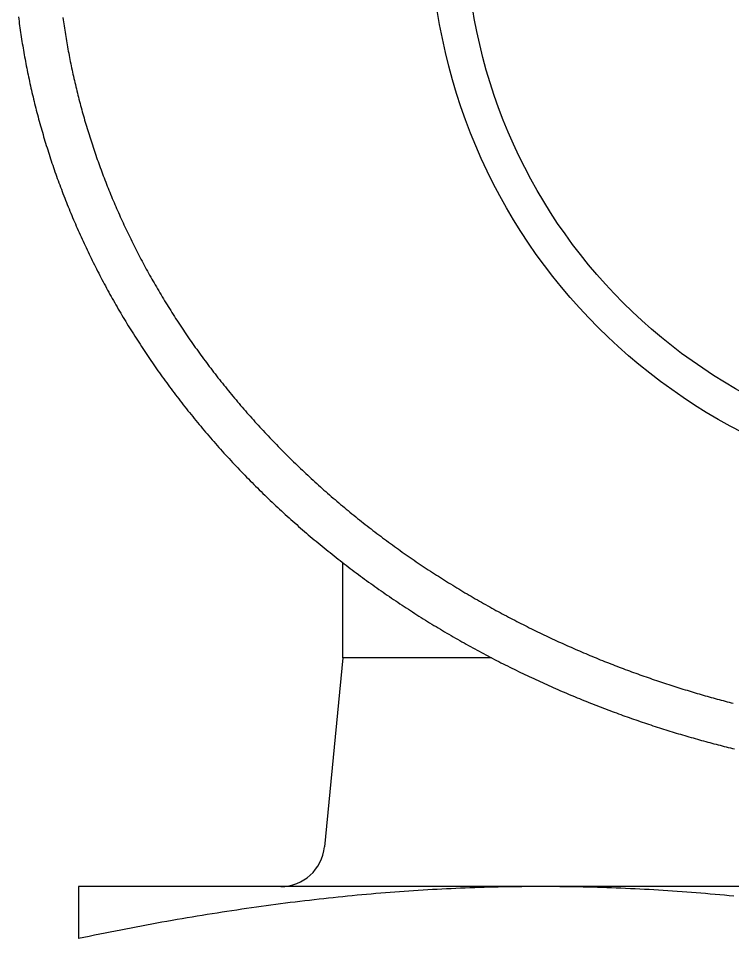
# Model space of a CAD drawing. Extents: x -12.1 to 86.4, y -18.9 to 42.8.
# Drawn here: x 61.99 to 70.1, y 19.41 to 29.87 of the extents above; entities that cross this region are included whole.
import ezdxf

# ---------------------------------------------------------------- set-up
doc = ezdxf.new("R2010")
doc.units = 0
doc.layers.get('0').update_dxf_attribs({"linetype": 'CONTINUOUS'})

msp = doc.modelspace()

# ---------------------------------------------------------------- linework, layer by layer
at = {"color": 7, "linetype": 'CONTINUOUS'}
for p, q in [((65.67332, 22.6), (65.67332, 23.68278)), ((65.67332, 22.6), (65.4668, 20.45214)), ((67.36499, 22.6), (65.67332, 22.6)), ((67.92332, 20), (62.67332, 20)), ((62.67332, 20), (62.67332, 19.40878)), ((78.42332, 20), (67.92332, 20))]:
    msp.add_line(p, q, dxfattribs=at)
at = {"color": 7}
for points in [[(61.9903, 29.8876, 0), (61.9935, 29.8622, 0), (61.9969, 29.8368, 0), (62.0003, 29.8115, 0), (62.0038, 29.7861, 0), (62.0073, 29.7607, 0), (62.011, 29.7353, 0), (62.0147, 29.7099, 0), (62.0185, 29.6846, 0), (62.0223, 29.6592, 0), (62.0263, 29.6339, 0), (62.0303, 29.6085, 0), (62.0344, 29.5832, 0), (62.0386, 29.5578, 0), (62.0429, 29.5325, 0), (62.0472, 29.5072, 0), (62.0516, 29.4818, 0), (62.0561, 29.4565, 0), (62.0607, 29.4312, 0), (62.0653, 29.4059, 0), (62.07, 29.3806, 0), (62.0748, 29.3553, 0), (62.0797, 29.33, 0), (62.0847, 29.3047, 0), (62.0897, 29.2794, 0), (62.0948, 29.2541, 0), (62.1, 29.2289, 0), (62.1053, 29.2036, 0), (62.1106, 29.1783, 0), (62.116, 29.1531, 0), (62.1215, 29.1278, 0), (62.1271, 29.1026, 0), (62.1328, 29.0774, 0), (62.1385, 29.0522, 0), (62.1443, 29.0269, 0), (62.1502, 29.0017, 0), (62.1562, 28.9765, 0), (62.1622, 28.9513, 0), (62.1683, 28.9262, 0), (62.1746, 28.901, 0), (62.1808, 28.8758, 0), (62.1872, 28.8507, 0), (62.1936, 28.8255, 0), (62.2002, 28.8004, 0), (62.2067, 28.7752, 0), (62.2134, 28.7501, 0), (62.2202, 28.725, 0), (62.227, 28.6999, 0), (62.2339, 28.6748, 0), (62.2409, 28.6497, 0), (62.248, 28.6246, 0), (62.2551, 28.5995, 0), (62.2623, 28.5745, 0), (62.2696, 28.5494, 0), (62.277, 28.5244, 0), (62.2845, 28.4993, 0), (62.292, 28.4743, 0), (62.2996, 28.4493, 0), (62.3073, 28.4243, 0), (62.3151, 28.3993, 0), (62.323, 28.3743, 0), (62.3309, 28.3494, 0), (62.3389, 28.3244, 0), (62.347, 28.2995, 0), (62.3552, 28.2745, 0), (62.3634, 28.2496, 0), (62.3717, 28.2247, 0), (62.3802, 28.1998, 0), (62.3886, 28.1749, 0), (62.3972, 28.15, 0), (62.4058, 28.1252, 0), (62.4146, 28.1003, 0), (62.4234, 28.0755, 0), (62.4323, 28.0506, 0), (62.4412, 28.0258, 0), (62.4503, 28.001, 0), (62.4594, 27.9762, 0), (62.4686, 27.9514, 0), (62.4779, 27.9267, 0), (62.4872, 27.9019, 0), (62.4966, 27.8772, 0), (62.5062, 27.8524, 0), (62.5158, 27.8277, 0), (62.5254, 27.803, 0), (62.5352, 27.7783, 0), (62.545, 27.7537, 0), (62.5549, 27.729, 0), (62.5649, 27.7044, 0), (62.575, 27.6797, 0), (62.5852, 27.6551, 0), (62.5954, 27.6305, 0), (62.6057, 27.606, 0), (62.6161, 27.5814, 0), (62.6266, 27.5568, 0), (62.6371, 27.5323, 0), (62.6478, 27.5078, 0), (62.6585, 27.4833, 0), (62.6693, 27.4588, 0), (62.6801, 27.4343, 0), (62.6911, 27.4099, 0), (62.7021, 27.3854, 0), (62.7132, 27.361, 0), (62.7244, 27.3366, 0), (62.7357, 27.3122, 0), (62.7471, 27.2878, 0), (62.7585, 27.2635, 0), (62.77, 27.2391, 0), (62.7816, 27.2148, 0), (62.7933, 27.1905, 0), (62.805, 27.1662, 0), (62.8169, 27.142, 0), (62.8288, 27.1177, 0), (62.8408, 27.0935, 0), (62.8528, 27.0693, 0), (62.865, 27.0451, 0), (62.8772, 27.0209, 0), (62.8895, 26.9968, 0), (62.9019, 26.9727, 0), (62.9144, 26.9486, 0), (62.927, 26.9245, 0), (62.9396, 26.9004, 0), (62.9523, 26.8763, 0), (62.9651, 26.8523, 0), (62.978, 26.8283, 0), (62.9909, 26.8043, 0), (63.004, 26.7803, 0), (63.0171, 26.7564, 0), (63.0303, 26.7325, 0), (63.0436, 26.7086, 0), (63.0569, 26.6847, 0), (63.0704, 26.6608, 0), (63.0839, 26.637, 0), (63.0975, 26.6132, 0), (63.1112, 26.5894, 0), (63.125, 26.5656, 0), (63.1388, 26.5418, 0), (63.1527, 26.5181, 0), (63.1667, 26.4944, 0), (63.1808, 26.4707, 0), (63.195, 26.4471, 0), (63.2092, 26.4234, 0), (63.2236, 26.3998, 0), (63.238, 26.3762, 0), (63.2525, 26.3526, 0), (63.2671, 26.3291, 0), (63.2817, 26.3055, 0), (63.2965, 26.282, 0), (63.3113, 26.2586, 0), (63.3262, 26.2351, 0), (63.3412, 26.2117, 0), (63.3563, 26.1883, 0), (63.3714, 26.1649, 0), (63.3867, 26.1415, 0), (63.402, 26.1182, 0), (63.4174, 26.0949, 0), (63.4329, 26.0716, 0), (63.4484, 26.0484, 0), (63.464, 26.0252, 0), (63.4798, 26.002, 0), (63.4955, 25.9788, 0), (63.5114, 25.9557, 0), (63.5274, 25.9326, 0), (63.5434, 25.9095, 0), (63.5595, 25.8865, 0), (63.5757, 25.8635, 0), (63.592, 25.8405, 0), (63.6083, 25.8175, 0), (63.6247, 25.7946, 0), (63.6412, 25.7717, 0), (63.6578, 25.7488, 0), (63.6745, 25.726, 0), (63.6912, 25.7032, 0), (63.708, 25.6805, 0), (63.7249, 25.6577, 0), (63.7419, 25.635, 0), (63.759, 25.6124, 0), (63.7761, 25.5898, 0), (63.7933, 25.5672, 0), (63.8106, 25.5446, 0), (63.8279, 25.5221, 0), (63.8454, 25.4996, 0), (63.8629, 25.4772, 0), (63.8804, 25.4548, 0), (63.8981, 25.4324, 0), (63.9158, 25.4101, 0), (63.9337, 25.3878, 0), (63.9516, 25.3655, 0), (63.9695, 25.3433, 0), (63.9876, 25.3211, 0), (64.0057, 25.2989, 0), (64.0239, 25.2768, 0), (64.0421, 25.2548, 0), (64.0605, 25.2327, 0), (64.0789, 25.2108, 0), (64.0974, 25.1888, 0), (64.1159, 25.1669, 0), (64.1346, 25.145, 0), (64.1533, 25.1232, 0), (64.1721, 25.1015, 0), (64.1909, 25.0797, 0), (64.2099, 25.058, 0), (64.2289, 25.0364, 0), (64.2479, 25.0148, 0), (64.2671, 24.9932, 0), (64.2863, 24.9717, 0), (64.3056, 24.9503, 0), (64.3249, 24.9289, 0), (64.3443, 24.9075, 0), (64.3638, 24.8862, 0), (64.3834, 24.8649, 0), (64.403, 24.8437, 0), (64.4227, 24.8225, 0), (64.4424, 24.8014, 0), (64.4623, 24.7803, 0), (64.4822, 24.7593, 0), (64.5021, 24.7383, 0), (64.5221, 24.7174, 0), (64.5422, 24.6965, 0), (64.5624, 24.6757, 0), (64.5826, 24.6549, 0), (64.6029, 24.6342, 0), (64.6232, 24.6135, 0), (64.6436, 24.5929, 0), (64.6641, 24.5723, 0), (64.6846, 24.5518, 0), (64.7052, 24.5313, 0), (64.7259, 24.5109, 0), (64.7466, 24.4906, 0), (64.7674, 24.4703, 0), (64.7882, 24.45, 0), (64.8091, 24.4298, 0), (64.8301, 24.4097, 0), (64.8511, 24.3896, 0), (64.8721, 24.3696, 0), (64.8933, 24.3496, 0), (64.9145, 24.3297, 0), (64.9357, 24.3098, 0), (64.957, 24.29, 0), (64.9784, 24.2703, 0), (64.9998, 24.2506, 0), (65.0213, 24.231, 0), (65.0428, 24.2114, 0), (65.0644, 24.1919, 0), (65.086, 24.1724, 0), (65.1077, 24.153, 0), (65.1295, 24.1337, 0), (65.1513, 24.1144, 0), (65.1731, 24.0952, 0), (65.195, 24.076, 0), (65.217, 24.0569, 0), (65.239, 24.0379, 0), (65.2611, 24.0189, 0), (65.2832, 24, 0), (65.3054, 23.9811, 0), (65.3276, 23.9624, 0), (65.3498, 23.9436, 0), (65.3722, 23.925, 0), (65.3945, 23.9064, 0), (65.4169, 23.8878, 0), (65.4394, 23.8693, 0), (65.4619, 23.8509, 0), (65.4845, 23.8326, 0), (65.5071, 23.8143, 0), (65.5297, 23.7961, 0), (65.5524, 23.7779, 0), (65.5751, 23.7598, 0), (65.5979, 23.7418, 0), (65.6207, 23.7239, 0), (65.6436, 23.706, 0), (65.6665, 23.6881, 0), (65.6895, 23.6704, 0), (65.7125, 23.6527, 0), (65.7355, 23.635, 0), (65.7586, 23.6175, 0), (65.7817, 23.6, 0), (65.8048, 23.5825, 0), (65.828, 23.5651, 0), (65.8513, 23.5478, 0), (65.8746, 23.5306, 0), (65.8979, 23.5134, 0), (65.9212, 23.4963, 0), (65.9446, 23.4793, 0), (65.968, 23.4623, 0), (65.9915, 23.4454, 0), (66.015, 23.4285, 0), (66.0385, 23.4118, 0), (66.0621, 23.3951, 0), (66.0857, 23.3784, 0), (66.1093, 23.3619, 0), (66.133, 23.3453, 0), (66.1567, 23.3289, 0), (66.1804, 23.3125, 0), (66.2042, 23.2962, 0), (66.228, 23.28, 0), (66.2518, 23.2639, 0), (66.2756, 23.2478, 0), (66.2995, 23.2317, 0), (66.3234, 23.2158, 0), (66.3474, 23.1999, 0), (66.3713, 23.1841, 0), (66.3953, 23.1683, 0), (66.4194, 23.1526, 0), (66.4434, 23.137, 0), (66.4675, 23.1215, 0), (66.4916, 23.106, 0), (66.5157, 23.0906, 0), (66.5399, 23.0753, 0), (66.5641, 23.06, 0), (66.5883, 23.0448, 0), (66.6125, 23.0297, 0), (66.6367, 23.0147, 0), (66.661, 22.9997, 0), (66.6853, 22.9848, 0), (66.7096, 22.9699, 0), (66.734, 22.9552, 0), (66.7583, 22.9405, 0), (66.7827, 22.9259, 0), (66.8071, 22.9113, 0), (66.8315, 22.8968, 0), (66.8559, 22.8824, 0), (66.8804, 22.8681, 0), (66.9048, 22.8538, 0), (66.9293, 22.8396, 0), (66.9538, 22.8255, 0), (66.9783, 22.8114, 0), (67.0029, 22.7975, 0), (67.0274, 22.7835, 0), (67.052, 22.7697, 0), (67.0765, 22.7559, 0), (67.1011, 22.7422, 0), (67.1257, 22.7286, 0), (67.1503, 22.7151, 0), (67.175, 22.7016, 0), (67.1996, 22.6882, 0), (67.2242, 22.6748, 0), (67.2489, 22.6615, 0), (67.2736, 22.6483, 0), (67.2982, 22.6352, 0), (67.3229, 22.6221, 0), (67.3476, 22.6092, 0), (67.3723, 22.5962, 0), (67.397, 22.5834, 0), (67.4218, 22.5706, 0), (67.4465, 22.5579, 0), (67.4712, 22.5453, 0), (67.496, 22.5327, 0), (67.5207, 22.5202, 0), (67.5455, 22.5077, 0), (67.5702, 22.4954, 0), (67.595, 22.4831, 0), (67.6198, 22.4709, 0), (67.6446, 22.4587, 0), (67.6693, 22.4466, 0), (67.6941, 22.4346, 0), (67.7189, 22.4227, 0), (67.7437, 22.4108, 0), (67.7685, 22.399, 0), (67.7933, 22.3873, 0), (67.8181, 22.3756, 0), (67.8428, 22.364, 0), (67.8676, 22.3525, 0), (67.8924, 22.341, 0), (67.9172, 22.3296, 0), (67.942, 22.3183, 0), (67.9668, 22.307, 0), (67.9916, 22.2959, 0), (68.0164, 22.2847, 0), (68.0412, 22.2737, 0), (68.0659, 22.2627, 0), (68.0907, 22.2518, 0), (68.1155, 22.241, 0), (68.1403, 22.2302, 0), (68.165, 22.2195, 0), (68.1898, 22.2088, 0), (68.2145, 22.1983, 0), (68.2393, 22.1878, 0), (68.264, 22.1773, 0), (68.2887, 22.167, 0), (68.3135, 22.1567, 0), (68.3382, 22.1464, 0), (68.3629, 22.1363, 0), (68.3876, 22.1262, 0), (68.4123, 22.1162, 0), (68.437, 22.1062, 0), (68.4617, 22.0963, 0), (68.4864, 22.0865, 0), (68.511, 22.0767, 0), (68.5357, 22.067, 0), (68.5604, 22.0574, 0), (68.585, 22.0478, 0), (68.6097, 22.0383, 0), (68.6343, 22.0289, 0), (68.659, 22.0195, 0), (68.6836, 22.0102, 0), (68.7082, 22.0009, 0), (68.7328, 21.9917, 0), (68.7574, 21.9826, 0), (68.7819, 21.9736, 0), (68.8065, 21.9646, 0), (68.8311, 21.9556, 0), (68.8556, 21.9468, 0), (68.8801, 21.938, 0), (68.9046, 21.9293, 0), (68.9291, 21.9206, 0), (68.9536, 21.912, 0), (68.9781, 21.9034, 0), (69.0025, 21.8949, 0), (69.0269, 21.8865, 0), (69.0513, 21.8782, 0), (69.0757, 21.8699, 0), (69.1001, 21.8616, 0), (69.1245, 21.8535, 0), (69.1488, 21.8454, 0), (69.1731, 21.8373, 0), (69.1974, 21.8293, 0), (69.2217, 21.8214, 0), (69.2459, 21.8136, 0), (69.2702, 21.8058, 0), (69.2944, 21.798, 0), (69.3185, 21.7904, 0), (69.3427, 21.7828, 0), (69.3668, 21.7752, 0), (69.3909, 21.7677, 0), (69.415, 21.7603, 0), (69.4391, 21.7529, 0), (69.4631, 21.7456, 0), (69.4871, 21.7384, 0), (69.5111, 21.7312, 0), (69.535, 21.7241, 0), (69.5589, 21.717, 0), (69.5828, 21.71, 0), (69.6067, 21.703, 0), (69.6305, 21.6962, 0), (69.6543, 21.6893, 0), (69.6781, 21.6826, 0), (69.7018, 21.6759, 0), (69.7255, 21.6692, 0), (69.7492, 21.6626, 0), (69.7728, 21.6561, 0), (69.7964, 21.6496, 0), (69.82, 21.6432, 0), (69.8436, 21.6369, 0), (69.867, 21.6306, 0), (69.8905, 21.6244, 0), (69.9139, 21.6182, 0), (69.9373, 21.6121, 0), (69.9607, 21.606, 0), (69.984, 21.6, 0), (70.0073, 21.5941, 0), (70.0305, 21.5882, 0), (70.0537, 21.5824, 0), (70.0769, 21.5766, 0), (70.1, 21.5709, 0), (70.1231, 21.5652, 0)], [(62.4957, 29.8787, 0), (62.499, 29.8548, 0), (62.5024, 29.8309, 0), (62.5058, 29.807, 0), (62.5093, 29.7831, 0), (62.5129, 29.7592, 0), (62.5165, 29.7354, 0), (62.5202, 29.7115, 0), (62.524, 29.6876, 0), (62.5279, 29.6638, 0), (62.5318, 29.6399, 0), (62.5358, 29.6161, 0), (62.5399, 29.5922, 0), (62.5441, 29.5684, 0), (62.5483, 29.5445, 0), (62.5526, 29.5207, 0), (62.557, 29.4969, 0), (62.5614, 29.473, 0), (62.5659, 29.4492, 0), (62.5705, 29.4254, 0), (62.5752, 29.4016, 0), (62.5799, 29.3778, 0), (62.5847, 29.354, 0), (62.5896, 29.3302, 0), (62.5946, 29.3064, 0), (62.5996, 29.2826, 0), (62.6047, 29.2588, 0), (62.6099, 29.235, 0), (62.6152, 29.2113, 0), (62.6205, 29.1875, 0), (62.6259, 29.1638, 0), (62.6314, 29.14, 0), (62.6369, 29.1163, 0), (62.6425, 29.0925, 0), (62.6482, 29.0688, 0), (62.654, 29.0451, 0), (62.6598, 29.0213, 0), (62.6658, 28.9976, 0), (62.6718, 28.9739, 0), (62.6778, 28.9502, 0), (62.684, 28.9265, 0), (62.6902, 28.9029, 0), (62.6965, 28.8792, 0), (62.7028, 28.8555, 0), (62.7093, 28.8319, 0), (62.7158, 28.8082, 0), (62.7224, 28.7846, 0), (62.729, 28.7609, 0), (62.7358, 28.7373, 0), (62.7426, 28.7137, 0), (62.7495, 28.6901, 0), (62.7564, 28.6665, 0), (62.7634, 28.6429, 0), (62.7705, 28.6193, 0), (62.7777, 28.5957, 0), (62.785, 28.5721, 0), (62.7923, 28.5486, 0), (62.7997, 28.525, 0), (62.8072, 28.5015, 0), (62.8148, 28.4779, 0), (62.8224, 28.4544, 0), (62.8301, 28.4309, 0), (62.8379, 28.4074, 0), (62.8457, 28.3839, 0), (62.8536, 28.3604, 0), (62.8616, 28.3369, 0), (62.8697, 28.3135, 0), (62.8779, 28.29, 0), (62.8861, 28.2666, 0), (62.8944, 28.2431, 0), (62.9028, 28.2197, 0), (62.9112, 28.1963, 0), (62.9198, 28.1729, 0), (62.9284, 28.1495, 0), (62.9371, 28.1261, 0), (62.9458, 28.1028, 0), (62.9546, 28.0794, 0), (62.9635, 28.0561, 0), (62.9725, 28.0327, 0), (62.9816, 28.0094, 0), (62.9907, 27.9861, 0), (62.9999, 27.9628, 0), (63.0092, 27.9395, 0), (63.0186, 27.9163, 0), (63.028, 27.893, 0), (63.0375, 27.8697, 0), (63.0471, 27.8465, 0), (63.0568, 27.8233, 0), (63.0665, 27.8001, 0), (63.0763, 27.7769, 0), (63.0862, 27.7537, 0), (63.0962, 27.7305, 0), (63.1062, 27.7074, 0), (63.1163, 27.6842, 0), (63.1265, 27.6611, 0), (63.1368, 27.638, 0), (63.1471, 27.6149, 0), (63.1575, 27.5918, 0), (63.168, 27.5687, 0), (63.1786, 27.5457, 0), (63.1893, 27.5227, 0), (63.2, 27.4996, 0), (63.2108, 27.4766, 0), (63.2217, 27.4536, 0), (63.2326, 27.4307, 0), (63.2436, 27.4077, 0), (63.2547, 27.3847, 0), (63.2659, 27.3618, 0), (63.2772, 27.3389, 0), (63.2885, 27.316, 0), (63.2999, 27.2931, 0), (63.3114, 27.2703, 0), (63.323, 27.2474, 0), (63.3346, 27.2246, 0), (63.3464, 27.2018, 0), (63.3581, 27.179, 0), (63.37, 27.1562, 0), (63.382, 27.1334, 0), (63.394, 27.1107, 0), (63.4061, 27.088, 0), (63.4183, 27.0653, 0), (63.4305, 27.0426, 0), (63.4429, 27.0199, 0), (63.4553, 26.9973, 0), (63.4677, 26.9746, 0), (63.4803, 26.952, 0), (63.493, 26.9294, 0), (63.5057, 26.9068, 0), (63.5185, 26.8843, 0), (63.5313, 26.8618, 0), (63.5443, 26.8392, 0), (63.5573, 26.8167, 0), (63.5704, 26.7943, 0), (63.5836, 26.7718, 0), (63.5968, 26.7494, 0), (63.6102, 26.727, 0), (63.6236, 26.7046, 0), (63.6371, 26.6822, 0), (63.6507, 26.6598, 0), (63.6643, 26.6375, 0), (63.678, 26.6152, 0), (63.6918, 26.5929, 0), (63.7057, 26.5706, 0), (63.7197, 26.5483, 0), (63.7337, 26.5261, 0), (63.7478, 26.5039, 0), (63.762, 26.4817, 0), (63.7763, 26.4595, 0), (63.7907, 26.4374, 0), (63.8051, 26.4152, 0), (63.8196, 26.3931, 0), (63.8342, 26.3711, 0), (63.8489, 26.349, 0), (63.8636, 26.327, 0), (63.8784, 26.305, 0), (63.8933, 26.283, 0), (63.9083, 26.2611, 0), (63.9233, 26.2391, 0), (63.9384, 26.2172, 0), (63.9536, 26.1954, 0), (63.9689, 26.1735, 0), (63.9842, 26.1517, 0), (63.9997, 26.1299, 0), (64.0152, 26.1082, 0), (64.0307, 26.0864, 0), (64.0464, 26.0647, 0), (64.0621, 26.043, 0), (64.0779, 26.0214, 0), (64.0938, 25.9998, 0), (64.1097, 25.9782, 0), (64.1258, 25.9566, 0), (64.1419, 25.9351, 0), (64.158, 25.9136, 0), (64.1743, 25.8922, 0), (64.1906, 25.8707, 0), (64.207, 25.8493, 0), (64.2235, 25.828, 0), (64.24, 25.8066, 0), (64.2566, 25.7853, 0), (64.2733, 25.7641, 0), (64.2901, 25.7428, 0), (64.3069, 25.7216, 0), (64.3238, 25.7005, 0), (64.3408, 25.6793, 0), (64.3579, 25.6582, 0), (64.375, 25.6372, 0), (64.3922, 25.6161, 0), (64.4094, 25.5951, 0), (64.4268, 25.5742, 0), (64.4442, 25.5533, 0), (64.4617, 25.5324, 0), (64.4793, 25.5116, 0), (64.4969, 25.4907, 0), (64.5146, 25.47, 0), (64.5324, 25.4493, 0), (64.5502, 25.4286, 0), (64.5681, 25.4079, 0), (64.5861, 25.3873, 0), (64.6042, 25.3668, 0), (64.6223, 25.3462, 0), (64.6405, 25.3258, 0), (64.6587, 25.3053, 0), (64.6771, 25.2849, 0), (64.6955, 25.2646, 0), (64.7139, 25.2443, 0), (64.7324, 25.224, 0), (64.751, 25.2038, 0), (64.7697, 25.1836, 0), (64.7884, 25.1635, 0), (64.8072, 25.1434, 0), (64.826, 25.1233, 0), (64.845, 25.1033, 0), (64.8639, 25.0834, 0), (64.883, 25.0635, 0), (64.9021, 25.0436, 0), (64.9213, 25.0238, 0), (64.9405, 25.0041, 0), (64.9598, 24.9844, 0), (64.9791, 24.9647, 0), (64.9986, 24.9451, 0), (65.018, 24.9255, 0), (65.0376, 24.906, 0), (65.0572, 24.8865, 0), (65.0768, 24.8671, 0), (65.0965, 24.8477, 0), (65.1163, 24.8284, 0), (65.1361, 24.8091, 0), (65.156, 24.7899, 0), (65.176, 24.7707, 0), (65.196, 24.7516, 0), (65.2161, 24.7325, 0), (65.2362, 24.7135, 0), (65.2563, 24.6945, 0), (65.2766, 24.6756, 0), (65.2969, 24.6568, 0), (65.3172, 24.638, 0), (65.3376, 24.6192, 0), (65.3581, 24.6005, 0), (65.3786, 24.5819, 0), (65.3991, 24.5633, 0), (65.4197, 24.5447, 0), (65.4404, 24.5263, 0), (65.4611, 24.5078, 0), (65.4819, 24.4895, 0), (65.5027, 24.4712, 0), (65.5236, 24.4529, 0), (65.5445, 24.4347, 0), (65.5655, 24.4166, 0), (65.5865, 24.3985, 0), (65.6076, 24.3805, 0), (65.6287, 24.3625, 0), (65.6499, 24.3446, 0), (65.6711, 24.3267, 0), (65.6924, 24.3089, 0), (65.7137, 24.2912, 0), (65.7351, 24.2735, 0), (65.7565, 24.2559, 0), (65.778, 24.2383, 0), (65.7995, 24.2209, 0), (65.821, 24.2034, 0), (65.8426, 24.186, 0), (65.8643, 24.1687, 0), (65.886, 24.1515, 0), (65.9077, 24.1343, 0), (65.9295, 24.1171, 0), (65.9513, 24.1001, 0), (65.9732, 24.0831, 0), (65.9951, 24.0661, 0), (66.017, 24.0492, 0), (66.039, 24.0324, 0), (66.061, 24.0156, 0), (66.0831, 23.9989, 0), (66.1052, 23.9823, 0), (66.1273, 23.9657, 0), (66.1495, 23.9492, 0), (66.1717, 23.9327, 0), (66.1939, 23.9163, 0), (66.2162, 23.9, 0), (66.2386, 23.8837, 0), (66.2609, 23.8675, 0), (66.2833, 23.8514, 0), (66.3058, 23.8353, 0), (66.3282, 23.8193, 0), (66.3507, 23.8033, 0), (66.3733, 23.7874, 0), (66.3958, 23.7716, 0), (66.4184, 23.7559, 0), (66.4411, 23.7402, 0), (66.4637, 23.7245, 0), (66.4864, 23.709, 0), (66.5092, 23.6934, 0), (66.5319, 23.678, 0), (66.5547, 23.6626, 0), (66.5775, 23.6473, 0), (66.6004, 23.6321, 0), (66.6232, 23.6169, 0), (66.6462, 23.6018, 0), (66.6691, 23.5867, 0), (66.692, 23.5717, 0), (66.715, 23.5568, 0), (66.738, 23.542, 0), (66.7611, 23.5272, 0), (66.7841, 23.5125, 0), (66.8072, 23.4978, 0), (66.8303, 23.4832, 0), (66.8535, 23.4687, 0), (66.8766, 23.4542, 0), (66.8998, 23.4399, 0), (66.923, 23.4255, 0), (66.9463, 23.4113, 0), (66.9695, 23.3971, 0), (66.9928, 23.383, 0), (67.0161, 23.3689, 0), (67.0394, 23.3549, 0), (67.0627, 23.341, 0), (67.086, 23.3272, 0), (67.1094, 23.3134, 0), (67.1328, 23.2997, 0), (67.1562, 23.286, 0), (67.1796, 23.2725, 0), (67.2031, 23.2589, 0), (67.2265, 23.2455, 0), (67.25, 23.2321, 0), (67.2735, 23.2188, 0), (67.2969, 23.2056, 0), (67.3205, 23.1924, 0), (67.344, 23.1793, 0), (67.3675, 23.1663, 0), (67.3911, 23.1533, 0), (67.4146, 23.1404, 0), (67.4382, 23.1275, 0), (67.4618, 23.1148, 0), (67.4854, 23.1021, 0), (67.509, 23.0894, 0), (67.5326, 23.0769, 0), (67.5563, 23.0644, 0), (67.5799, 23.0519, 0), (67.6036, 23.0396, 0), (67.6272, 23.0273, 0), (67.6509, 23.015, 0), (67.6746, 23.0028, 0), (67.6982, 22.9907, 0), (67.7219, 22.9787, 0), (67.7456, 22.9667, 0), (67.7693, 22.9548, 0), (67.7931, 22.943, 0), (67.8168, 22.9312, 0), (67.8405, 22.9195, 0), (67.8642, 22.9079, 0), (67.888, 22.8963, 0), (67.9117, 22.8848, 0), (67.9354, 22.8734, 0), (67.9592, 22.862, 0), (67.9829, 22.8507, 0), (68.0067, 22.8394, 0), (68.0304, 22.8283, 0), (68.0542, 22.8171, 0), (68.0779, 22.8061, 0), (68.1017, 22.7951, 0), (68.1254, 22.7842, 0), (68.1492, 22.7734, 0), (68.1729, 22.7626, 0), (68.1967, 22.7519, 0), (68.2204, 22.7412, 0), (68.2442, 22.7306, 0), (68.2679, 22.7201, 0), (68.2917, 22.7096, 0), (68.3154, 22.6992, 0), (68.3391, 22.6889, 0), (68.3629, 22.6787, 0), (68.3866, 22.6685, 0), (68.4103, 22.6583, 0), (68.434, 22.6483, 0), (68.4578, 22.6383, 0), (68.4815, 22.6283, 0), (68.5052, 22.6185, 0), (68.5289, 22.6087, 0), (68.5525, 22.5989, 0), (68.5762, 22.5892, 0), (68.5999, 22.5796, 0), (68.6236, 22.5701, 0), (68.6473, 22.5606, 0), (68.6709, 22.5512, 0), (68.6946, 22.5418, 0), (68.7183, 22.5325, 0), (68.7419, 22.5233, 0), (68.7655, 22.5141, 0), (68.7892, 22.505, 0), (68.8128, 22.4959, 0), (68.8364, 22.4869, 0), (68.86, 22.478, 0), (68.8837, 22.4691, 0), (68.9072, 22.4603, 0), (68.9308, 22.4516, 0), (68.9544, 22.4429, 0), (68.978, 22.4343, 0), (69.0015, 22.4257, 0), (69.025, 22.4172, 0), (69.0486, 22.4088, 0), (69.0721, 22.4004, 0), (69.0956, 22.3921, 0), (69.1191, 22.3838, 0), (69.1425, 22.3756, 0), (69.166, 22.3675, 0), (69.1894, 22.3594, 0), (69.2128, 22.3514, 0), (69.2362, 22.3434, 0), (69.2596, 22.3355, 0), (69.283, 22.3277, 0), (69.3063, 22.3199, 0), (69.3297, 22.3122, 0), (69.353, 22.3045, 0), (69.3763, 22.2969, 0), (69.3996, 22.2894, 0), (69.4228, 22.2819, 0), (69.446, 22.2745, 0), (69.4692, 22.2671, 0), (69.4924, 22.2598, 0), (69.5156, 22.2526, 0), (69.5387, 22.2454, 0), (69.5618, 22.2382, 0), (69.5849, 22.2312, 0), (69.608, 22.2242, 0), (69.631, 22.2172, 0), (69.654, 22.2103, 0), (69.677, 22.2035, 0), (69.7, 22.1967, 0), (69.7229, 22.19, 0), (69.7458, 22.1833, 0), (69.7687, 22.1767, 0), (69.7916, 22.1701, 0), (69.8144, 22.1636, 0), (69.8372, 22.1572, 0), (69.8599, 22.1508, 0), (69.8826, 22.1445, 0), (69.9053, 22.1382, 0), (69.928, 22.132, 0), (69.9506, 22.1259, 0), (69.9732, 22.1198, 0), (69.9958, 22.1137, 0), (70.0183, 22.1077, 0), (70.0408, 22.1018, 0), (70.0633, 22.0959, 0), (70.0857, 22.0901, 0), (70.1081, 22.0844, 0)], [(67.9233, 20, 0), (67.8694, 19.9999, 0), (67.8156, 19.9997, 0), (67.7618, 19.9994, 0), (67.708, 19.9989, 0), (67.6543, 19.9983, 0), (67.6007, 19.9976, 0), (67.547, 19.9967, 0), (67.4935, 19.9957, 0), (67.4399, 19.9946, 0), (67.3864, 19.9933, 0), (67.3329, 19.992, 0), (67.2795, 19.9904, 0), (67.226, 19.9888, 0), (67.1726, 19.987, 0), (67.1192, 19.9851, 0), (67.0659, 19.983, 0), (67.0125, 19.9809, 0), (66.9592, 19.9786, 0), (66.9058, 19.9761, 0), (66.8525, 19.9736, 0), (66.7992, 19.9709, 0), (66.7458, 19.9681, 0), (66.6925, 19.9651, 0), (66.6391, 19.9621, 0), (66.5858, 19.9589, 0), (66.5324, 19.9556, 0), (66.4791, 19.9521, 0), (66.4257, 19.9485, 0), (66.3723, 19.9448, 0), (66.3188, 19.941, 0), (66.2654, 19.937, 0), (66.2119, 19.9329, 0), (66.1584, 19.9287, 0), (66.1049, 19.9243, 0), (66.0513, 19.9199, 0), (65.9977, 19.9152, 0), (65.944, 19.9105, 0), (65.8903, 19.9057, 0), (65.8366, 19.9007, 0), (65.7828, 19.8955, 0), (65.729, 19.8903, 0), (65.6751, 19.8849, 0), (65.6211, 19.8794, 0), (65.5671, 19.8738, 0), (65.5131, 19.868, 0), (65.459, 19.8621, 0), (65.4048, 19.8561, 0), (65.3505, 19.85, 0), (65.2962, 19.8437, 0), (65.2418, 19.8373, 0), (65.1873, 19.8308, 0), (65.1327, 19.8241, 0), (65.0781, 19.8173, 0), (65.0234, 19.8104, 0), (64.9686, 19.8033, 0), (64.9137, 19.7961, 0), (64.8587, 19.7888, 0), (64.8036, 19.7813, 0), (64.7484, 19.7738, 0), (64.6931, 19.766, 0), (64.6378, 19.7582, 0), (64.5823, 19.7502, 0), (64.5267, 19.7421, 0), (64.471, 19.7338, 0), (64.4151, 19.7254, 0), (64.3592, 19.7169, 0), (64.3031, 19.7083, 0), (64.2469, 19.6995, 0), (64.1906, 19.6905, 0), (64.1342, 19.6815, 0), (64.0776, 19.6723, 0), (64.0209, 19.6629, 0), (63.9641, 19.6535, 0), (63.9071, 19.6438, 0), (63.85, 19.6341, 0), (63.7928, 19.6242, 0), (63.7354, 19.6142, 0), (63.6778, 19.604, 0), (63.6201, 19.5937, 0), (63.5622, 19.5832, 0), (63.5042, 19.5726, 0), (63.446, 19.5619, 0), (63.3876, 19.551, 0), (63.3291, 19.5399, 0), (63.2704, 19.5288, 0), (63.2115, 19.5174, 0), (63.1525, 19.506, 0), (63.0933, 19.4943, 0), (63.0339, 19.4826, 0), (62.9743, 19.4706, 0), (62.9145, 19.4586, 0), (62.8545, 19.4464, 0), (62.7943, 19.434, 0), (62.7339, 19.4215, 0), (62.6733, 19.4088, 0)], [(70.1177, 19.8903, 0), (70.0638, 19.8955, 0), (70.0101, 19.9007, 0), (69.9563, 19.9057, 0), (69.9026, 19.9105, 0), (69.849, 19.9152, 0), (69.7954, 19.9199, 0), (69.7418, 19.9243, 0), (69.6882, 19.9287, 0), (69.6347, 19.9329, 0), (69.5813, 19.937, 0), (69.5278, 19.941, 0), (69.4744, 19.9448, 0), (69.421, 19.9485, 0), (69.3676, 19.9521, 0), (69.3142, 19.9556, 0), (69.2608, 19.9589, 0), (69.2075, 19.9621, 0), (69.1542, 19.9651, 0), (69.1008, 19.9681, 0), (69.0475, 19.9709, 0), (68.9942, 19.9736, 0), (68.9408, 19.9761, 0), (68.8875, 19.9786, 0), (68.8341, 19.9809, 0), (68.7808, 19.983, 0), (68.7274, 19.9851, 0), (68.674, 19.987, 0), (68.6206, 19.9888, 0), (68.5672, 19.9904, 0), (68.5137, 19.992, 0), (68.4602, 19.9933, 0), (68.4067, 19.9946, 0), (68.3532, 19.9957, 0), (68.2996, 19.9967, 0), (68.246, 19.9976, 0), (68.1923, 19.9983, 0), (68.1386, 19.9989, 0), (68.0849, 19.9994, 0), (68.0311, 19.9997, 0), (67.9772, 19.9999, 0), (67.9233, 20, 0)]]:
    msp.add_polyline3d(points, dxfattribs=at)
at = {"color": 7, "linetype": 'CONTINUOUS'}
for radius in [6.5, 6.1]:
    msp.add_circle((73.17332, 30.95), radius, dxfattribs=at)
msp.add_arc((64.96909, 20.5), 0.5, 270, 354.507675, dxfattribs=at)

doc.saveas('drawing.dxf')
